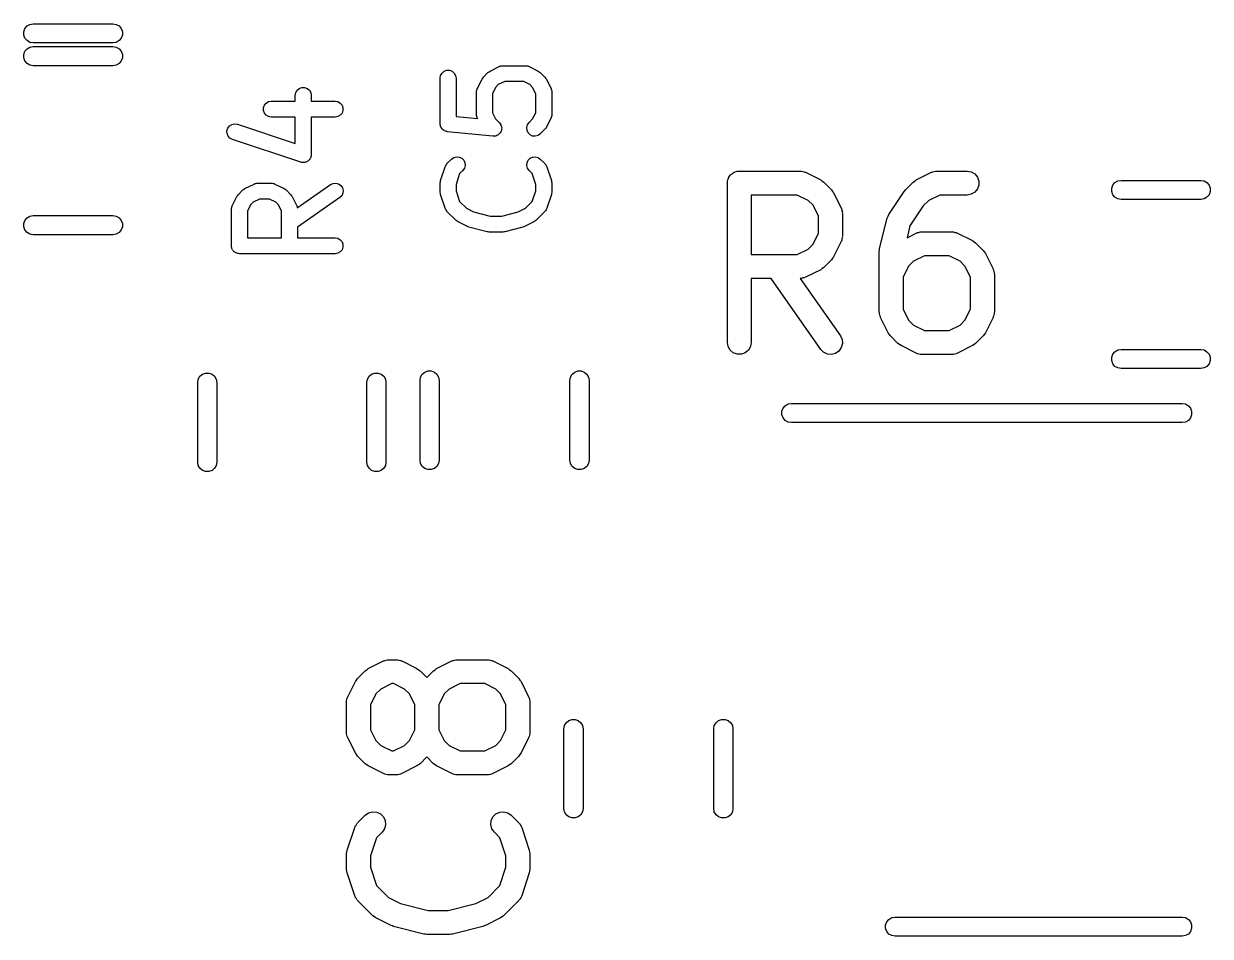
# Model space of a CAD drawing. Extents: x 83.4 to 168.1, y -157.3 to -85.4.
# Drawn here: x 97.44 to 104.88, y -122.49 to -116.77 of the extents above; entities that cross this region are included whole.
import ezdxf

# ---------------------------------------------------------------- set-up
doc = ezdxf.new("R2010")
doc.units = 0
doc.header["$MEASUREMENT"] = 0
doc.layers.add('BLACK', color=7, linetype='CONTINUOUS')

msp = doc.modelspace()

# ---------------------------------------------------------------- linework, layer by layer
at = {"layer": 'Black'}
for p, q in [((97.4594, -116.786), (97.4775, -116.776)), ((97.4775, -116.776), (97.498, -116.772)), ((97.498, -116.772), (97.998, -116.772)), ((97.998, -116.772), (98.0185, -116.776)), ((98.0185, -116.776), (98.0366, -116.786)), ((97.4389, -116.822), (97.446, -116.802)), ((97.4389, -116.843), (97.4389, -116.822)), ((97.446, -116.862), (97.4389, -116.843)), ((97.446, -116.802), (97.4594, -116.786)), ((98.0366, -116.786), (98.0499, -116.802)), ((98.0499, -116.802), (98.0571, -116.822)), ((98.0571, -116.843), (98.0499, -116.862)), ((98.0571, -116.822), (98.0571, -116.843)), ((97.4594, -116.878), (97.446, -116.862)), ((97.4775, -116.889), (97.4594, -116.878)), ((97.4594, -116.929), (97.4775, -116.919)), ((97.498, -116.892), (97.4775, -116.889)), ((97.4775, -116.919), (97.498, -116.915)), ((97.998, -116.892), (97.498, -116.892)), ((97.498, -116.915), (97.998, -116.915)), ((98.0185, -116.889), (97.998, -116.892)), ((97.998, -116.915), (98.0185, -116.919)), ((98.0366, -116.878), (98.0185, -116.889)), ((98.0185, -116.919), (98.0366, -116.929)), ((98.0499, -116.862), (98.0366, -116.878)), ((97.4389, -116.965), (97.446, -116.945)), ((97.4389, -116.986), (97.4389, -116.965)), ((97.446, -117.005), (97.4389, -116.986)), ((97.446, -116.945), (97.4594, -116.929)), ((98.0366, -116.929), (98.0499, -116.945)), ((98.0499, -116.945), (98.0571, -116.965)), ((98.0571, -116.986), (98.0499, -117.005)), ((98.0571, -116.965), (98.0571, -116.986)), ((97.4594, -117.021), (97.446, -117.005)), ((97.4775, -117.032), (97.4594, -117.021)), ((97.498, -117.035), (97.4775, -117.032)), ((97.998, -117.035), (97.498, -117.035)), ((98.0185, -117.032), (97.998, -117.035)), ((98.0366, -117.021), (98.0185, -117.032)), ((98.0499, -117.005), (98.0366, -117.021)), ((100.061, -117.081), (100.074, -117.07)), ((100.074, -117.07), (100.09, -117.064)), ((100.09, -117.064), (100.108, -117.064)), ((100.108, -117.064), (100.124, -117.07)), ((100.124, -117.07), (100.137, -117.081)), ((100.349, -117.078), (100.356, -117.073)), ((100.356, -117.073), (100.362, -117.069)), ((100.362, -117.069), (100.42, -117.04)), ((100.42, -117.04), (100.422, -117.039)), ((100.422, -117.039), (100.425, -117.038)), ((100.425, -117.038), (100.431, -117.037)), ((100.431, -117.037), (100.436, -117.035)), ((100.436, -117.035), (100.439, -117.035)), ((100.439, -117.035), (100.442, -117.035)), ((100.442, -117.035), (100.585, -117.035)), ((100.585, -117.035), (100.588, -117.035)), ((100.588, -117.035), (100.591, -117.035)), ((100.591, -117.035), (100.596, -117.037)), ((100.596, -117.037), (100.602, -117.038)), ((100.602, -117.038), (100.604, -117.039)), ((100.604, -117.039), (100.607, -117.04)), ((100.607, -117.04), (100.664, -117.069)), ((100.664, -117.069), (100.671, -117.073)), ((100.671, -117.073), (100.677, -117.078)), ((100.049, -117.113), (100.052, -117.096)), ((100.049, -117.399), (100.049, -117.113)), ((100.052, -117.096), (100.061, -117.081)), ((100.137, -117.081), (100.146, -117.096)), ((100.146, -117.096), (100.149, -117.113)), ((100.149, -117.113), (100.149, -117.354)), ((100.283, -117.177), (100.312, -117.12)), ((100.312, -117.12), (100.316, -117.113)), ((100.316, -117.113), (100.321, -117.107)), ((100.321, -117.107), (100.349, -117.078)), ((100.454, -117.135), (100.414, -117.154)), ((100.573, -117.135), (100.454, -117.135)), ((100.612, -117.154), (100.573, -117.135)), ((100.677, -117.078), (100.706, -117.107)), ((100.706, -117.107), (100.71, -117.113)), ((100.71, -117.113), (100.715, -117.12)), ((100.715, -117.12), (100.744, -117.177)), ((99.141, -117.221), (99.144, -117.204)), ((99.141, -117.257), (99.141, -117.221)), ((99.144, -117.204), (99.1527, -117.189)), ((99.1527, -117.189), (99.166, -117.178)), ((99.166, -117.178), (99.1823, -117.172)), ((99.1823, -117.172), (99.1997, -117.172)), ((99.1997, -117.172), (99.216, -117.178)), ((99.216, -117.178), (99.2293, -117.189)), ((99.2293, -117.189), (99.238, -117.204)), ((99.238, -117.204), (99.241, -117.221)), ((99.241, -117.221), (99.241, -117.257)), ((100.278, -117.193), (100.28, -117.188)), ((100.278, -117.196), (100.278, -117.193)), ((100.278, -117.199), (100.278, -117.196)), ((100.278, -117.342), (100.278, -117.199)), ((100.28, -117.188), (100.281, -117.182)), ((100.281, -117.182), (100.282, -117.179)), ((100.282, -117.179), (100.283, -117.177)), ((100.397, -117.172), (100.378, -117.211)), ((100.378, -117.211), (100.378, -117.33)), ((100.414, -117.154), (100.397, -117.172)), ((100.629, -117.172), (100.612, -117.154)), ((100.649, -117.211), (100.629, -117.172)), ((100.649, -117.33), (100.649, -117.211)), ((100.744, -117.177), (100.745, -117.179)), ((100.745, -117.179), (100.746, -117.182)), ((100.746, -117.182), (100.747, -117.188)), ((100.747, -117.188), (100.749, -117.193)), ((100.749, -117.193), (100.749, -117.196)), ((100.749, -117.196), (100.749, -117.199)), ((100.749, -117.199), (100.749, -117.342)), ((98.9418, -117.298), (98.9477, -117.282)), ((98.9418, -117.316), (98.9418, -117.298)), ((98.9477, -117.282), (98.9589, -117.269)), ((98.9589, -117.269), (98.9739, -117.26)), ((98.9739, -117.26), (98.991, -117.257)), ((98.991, -117.257), (99.141, -117.257)), ((99.241, -117.257), (99.391, -117.257)), ((99.391, -117.257), (99.4081, -117.26)), ((99.4081, -117.26), (99.4232, -117.269)), ((99.4232, -117.269), (99.4343, -117.282)), ((99.4343, -117.282), (99.4403, -117.298)), ((99.4403, -117.298), (99.4403, -117.316)), ((98.9477, -117.332), (98.9418, -117.316)), ((98.9589, -117.345), (98.9477, -117.332)), ((98.9739, -117.354), (98.9589, -117.345)), ((98.991, -117.357), (98.9739, -117.354)), ((99.141, -117.357), (98.991, -117.357)), ((99.141, -117.523), (99.141, -117.357)), ((99.391, -117.357), (99.241, -117.357)), ((99.241, -117.357), (99.241, -117.593)), ((99.4081, -117.354), (99.391, -117.357)), ((99.4232, -117.345), (99.4081, -117.354)), ((99.4343, -117.332), (99.4232, -117.345)), ((99.4403, -117.316), (99.4343, -117.332)), ((100.149, -117.354), (100.285, -117.367)), ((100.278, -117.345), (100.278, -117.342)), ((100.278, -117.348), (100.278, -117.345)), ((100.28, -117.353), (100.278, -117.348)), ((100.281, -117.359), (100.28, -117.353)), ((100.282, -117.361), (100.281, -117.359)), ((100.283, -117.364), (100.282, -117.361)), ((100.285, -117.367), (100.283, -117.364)), ((100.378, -117.33), (100.397, -117.369)), ((100.397, -117.369), (100.42, -117.392)), ((100.607, -117.392), (100.629, -117.369)), ((100.629, -117.369), (100.649, -117.33)), ((100.744, -117.364), (100.715, -117.421)), ((100.745, -117.361), (100.744, -117.364)), ((100.746, -117.359), (100.745, -117.361)), ((100.747, -117.353), (100.746, -117.359)), ((100.749, -117.348), (100.747, -117.353)), ((100.749, -117.342), (100.749, -117.345)), ((100.749, -117.345), (100.749, -117.348)), ((98.713, -117.443), (98.7185, -117.426)), ((98.7135, -117.46), (98.713, -117.443)), ((98.7185, -117.426), (98.7293, -117.412)), ((98.7293, -117.412), (98.7441, -117.403)), ((98.7441, -117.403), (98.7611, -117.4)), ((98.7611, -117.4), (98.7783, -117.402)), ((98.7783, -117.402), (99.141, -117.523)), ((100.049, -117.401), (100.049, -117.399)), ((100.049, -117.403), (100.049, -117.401)), ((100.051, -117.409), (100.049, -117.403)), ((100.052, -117.416), (100.051, -117.409)), ((100.053, -117.418), (100.052, -117.416)), ((100.054, -117.42), (100.053, -117.418)), ((100.057, -117.425), (100.054, -117.42)), ((100.061, -117.431), (100.057, -117.425)), ((100.062, -117.432), (100.061, -117.431)), ((100.063, -117.434), (100.062, -117.432)), ((100.069, -117.438), (100.063, -117.434)), ((100.074, -117.442), (100.069, -117.438)), ((100.076, -117.443), (100.074, -117.442)), ((100.077, -117.444), (100.076, -117.443)), ((100.084, -117.446), (100.077, -117.444)), ((100.09, -117.448), (100.084, -117.446)), ((100.42, -117.392), (100.42, -117.393)), ((100.42, -117.393), (100.421, -117.393)), ((100.421, -117.393), (100.425, -117.4)), ((100.425, -117.4), (100.43, -117.406)), ((100.433, -117.441), (100.429, -117.449)), ((100.43, -117.406), (100.43, -117.407)), ((100.43, -117.407), (100.43, -117.407)), ((100.43, -117.407), (100.432, -117.415)), ((100.432, -117.415), (100.435, -117.423)), ((100.434, -117.432), (100.433, -117.441)), ((100.433, -117.441), (100.433, -117.441)), ((100.433, -117.441), (100.433, -117.441)), ((100.435, -117.424), (100.434, -117.432)), ((100.435, -117.423), (100.435, -117.424)), ((100.435, -117.424), (100.435, -117.424)), ((100.592, -117.423), (100.597, -117.406)), ((100.594, -117.441), (100.592, -117.423)), ((100.601, -117.456), (100.594, -117.441)), ((100.597, -117.406), (100.607, -117.392)), ((100.706, -117.434), (100.677, -117.463)), ((100.71, -117.428), (100.706, -117.434)), ((100.715, -117.421), (100.71, -117.428)), ((98.7198, -117.476), (98.7135, -117.46)), ((98.7314, -117.489), (98.7198, -117.476)), ((98.7466, -117.497), (98.7314, -117.489)), ((99.1752, -117.64), (98.7466, -117.497)), ((100.092, -117.448), (100.09, -117.448)), ((100.094, -117.449), (100.092, -117.448)), ((100.38, -117.477), (100.094, -117.449)), ((100.389, -117.477), (100.38, -117.477)), ((100.38, -117.477), (100.38, -117.477)), ((100.38, -117.477), (100.38, -117.477)), ((100.397, -117.476), (100.389, -117.477)), ((100.398, -117.476), (100.397, -117.476)), ((100.397, -117.476), (100.397, -117.476)), ((100.405, -117.472), (100.398, -117.476)), ((100.413, -117.469), (100.405, -117.472)), ((100.414, -117.469), (100.413, -117.469)), ((100.413, -117.469), (100.413, -117.469)), ((100.419, -117.463), (100.414, -117.469)), ((100.425, -117.457), (100.419, -117.463)), ((100.426, -117.457), (100.425, -117.457)), ((100.429, -117.449), (100.426, -117.456)), ((100.426, -117.456), (100.426, -117.457)), ((100.613, -117.469), (100.601, -117.456)), ((100.629, -117.476), (100.613, -117.469)), ((100.646, -117.477), (100.629, -117.476)), ((100.663, -117.473), (100.646, -117.477)), ((100.677, -117.463), (100.663, -117.473)), ((99.241, -117.593), (99.2404, -117.596)), ((99.2404, -117.596), (99.2405, -117.6)), ((99.1789, -117.641), (99.1752, -117.64)), ((99.1823, -117.642), (99.1789, -117.641)), ((99.1874, -117.642), (99.1823, -117.642)), ((99.1924, -117.643), (99.1874, -117.642)), ((99.196, -117.642), (99.1924, -117.643)), ((99.1997, -117.642), (99.196, -117.642)), ((99.2044, -117.64), (99.1997, -117.642)), ((99.2094, -117.639), (99.2044, -117.64)), ((99.2125, -117.637), (99.2094, -117.639)), ((99.216, -117.636), (99.2125, -117.637)), ((99.2199, -117.633), (99.216, -117.636)), ((99.2242, -117.63), (99.2199, -117.633)), ((99.2265, -117.627), (99.2242, -117.63)), ((99.2293, -117.625), (99.2265, -117.627)), ((99.2318, -117.62), (99.2293, -117.625)), ((99.235, -117.617), (99.2318, -117.62)), ((99.2361, -117.613), (99.235, -117.617)), ((99.238, -117.61), (99.2361, -117.613)), ((99.2389, -117.605), (99.238, -117.61)), ((99.2405, -117.6), (99.2389, -117.605)), ((100.052, -117.755), (100.08, -117.669)), ((100.08, -117.669), (100.082, -117.666)), ((100.082, -117.664), (100.086, -117.659)), ((100.082, -117.666), (100.082, -117.664)), ((100.086, -117.659), (100.089, -117.654)), ((100.089, -117.654), (100.091, -117.652)), ((100.091, -117.652), (100.092, -117.649)), ((100.092, -117.649), (100.121, -117.621)), ((100.121, -117.621), (100.135, -117.611)), ((100.135, -117.611), (100.152, -117.606)), ((100.152, -117.606), (100.169, -117.608)), ((100.169, -117.608), (100.185, -117.615)), ((100.185, -117.615), (100.197, -117.628)), ((100.197, -117.628), (100.205, -117.643)), ((100.206, -117.661), (100.202, -117.677)), ((100.205, -117.643), (100.206, -117.661)), ((100.592, -117.661), (100.594, -117.643)), ((100.597, -117.677), (100.592, -117.661)), ((100.594, -117.643), (100.601, -117.628)), ((100.601, -117.628), (100.613, -117.615)), ((100.613, -117.615), (100.629, -117.608)), ((100.629, -117.608), (100.646, -117.606)), ((100.646, -117.606), (100.663, -117.611)), ((100.663, -117.611), (100.677, -117.621)), ((100.677, -117.621), (100.706, -117.649)), ((100.706, -117.649), (100.708, -117.652)), ((100.708, -117.652), (100.71, -117.654)), ((100.71, -117.654), (100.713, -117.659)), ((100.713, -117.659), (100.716, -117.664)), ((100.716, -117.664), (100.717, -117.666)), ((100.717, -117.666), (100.718, -117.669)), ((100.718, -117.669), (100.747, -117.755)), ((100.171, -117.712), (100.149, -117.779)), ((100.192, -117.692), (100.171, -117.712)), ((100.202, -117.677), (100.192, -117.692)), ((100.607, -117.692), (100.597, -117.677)), ((100.627, -117.712), (100.607, -117.692)), ((100.649, -117.779), (100.627, -117.712)), ((101.853, -117.751), (101.854, -117.745)), ((101.854, -117.745), (101.858, -117.739)), ((101.858, -117.739), (101.86, -117.733)), ((101.86, -117.733), (101.864, -117.728)), ((101.864, -117.728), (101.867, -117.722)), ((101.867, -117.722), (101.872, -117.718)), ((101.872, -117.718), (101.877, -117.713)), ((101.877, -117.713), (101.882, -117.71)), ((101.882, -117.71), (101.887, -117.706)), ((101.887, -117.706), (101.893, -117.703)), ((101.893, -117.703), (101.899, -117.7)), ((101.899, -117.7), (101.906, -117.699)), ((101.906, -117.699), (101.912, -117.697)), ((101.912, -117.697), (101.918, -117.697)), ((101.918, -117.697), (101.925, -117.696)), ((101.925, -117.696), (102.306, -117.696)), ((102.306, -117.696), (102.31, -117.696)), ((102.31, -117.696), (102.314, -117.696)), ((102.314, -117.696), (102.323, -117.699)), ((102.323, -117.699), (102.331, -117.7)), ((102.331, -117.7), (102.335, -117.702)), ((102.335, -117.702), (102.339, -117.703)), ((102.339, -117.703), (102.435, -117.751)), ((103.034, -117.751), (103.129, -117.703)), ((103.129, -117.703), (103.133, -117.702)), ((103.133, -117.702), (103.137, -117.7)), ((103.137, -117.7), (103.146, -117.699)), ((103.146, -117.699), (103.154, -117.696)), ((103.154, -117.696), (103.159, -117.696)), ((103.159, -117.696), (103.163, -117.696)), ((103.163, -117.696), (103.353, -117.696)), ((103.353, -117.696), (103.379, -117.7)), ((103.379, -117.7), (103.402, -117.713)), ((103.402, -117.713), (103.418, -117.733)), ((103.418, -117.733), (103.427, -117.758)), ((98.7842, -117.843), (98.8128, -117.814)), ((98.8128, -117.814), (98.8194, -117.81)), ((98.8194, -117.81), (98.8258, -117.805)), ((98.8258, -117.805), (98.8829, -117.777)), ((98.8829, -117.777), (98.8857, -117.776)), ((98.8857, -117.776), (98.8882, -117.774)), ((98.8882, -117.774), (98.894, -117.773)), ((98.894, -117.773), (98.8996, -117.772)), ((98.8996, -117.772), (98.9025, -117.772)), ((98.9025, -117.772), (98.9053, -117.771)), ((98.9053, -117.771), (98.991, -117.771)), ((98.991, -117.771), (98.9939, -117.772)), ((98.9939, -117.772), (98.9967, -117.772)), ((98.9967, -117.772), (99.0023, -117.773)), ((99.0023, -117.773), (99.0081, -117.774)), ((99.0081, -117.774), (99.0106, -117.776)), ((99.0106, -117.776), (99.0134, -117.777)), ((99.0134, -117.777), (99.0705, -117.805)), ((99.0705, -117.805), (99.077, -117.81)), ((99.077, -117.81), (99.0835, -117.814)), ((99.0835, -117.814), (99.1121, -117.843)), ((99.1539, -117.926), (99.3623, -117.78)), ((99.3623, -117.78), (99.3781, -117.773)), ((99.3781, -117.773), (99.3954, -117.771)), ((99.3954, -117.771), (99.4122, -117.776)), ((99.4122, -117.776), (99.4264, -117.786)), ((99.4264, -117.786), (99.4363, -117.8)), ((99.4363, -117.8), (99.4408, -117.817)), ((99.4408, -117.817), (99.4393, -117.834)), ((100.049, -117.77), (100.051, -117.763)), ((100.049, -117.828), (100.049, -117.77)), ((100.051, -117.763), (100.052, -117.755)), ((100.149, -117.779), (100.149, -117.819)), ((100.149, -117.819), (100.171, -117.886)), ((100.627, -117.886), (100.649, -117.819)), ((100.649, -117.819), (100.649, -117.779)), ((100.747, -117.755), (100.748, -117.763)), ((100.748, -117.763), (100.749, -117.77)), ((100.749, -117.77), (100.749, -117.828)), ((101.85, -117.771), (101.851, -117.764)), ((101.85, -118.771), (101.85, -117.771)), ((101.851, -117.758), (101.853, -117.751)), ((101.851, -117.764), (101.851, -117.758)), ((102.435, -117.751), (102.444, -117.758)), ((102.444, -117.758), (102.454, -117.765)), ((102.454, -117.765), (102.502, -117.813)), ((102.502, -117.813), (102.509, -117.823)), ((102.958, -117.824), (102.963, -117.819)), ((102.963, -117.819), (102.967, -117.813)), ((102.967, -117.813), (103.015, -117.765)), ((103.015, -117.765), (103.024, -117.758)), ((103.024, -117.758), (103.034, -117.751)), ((103.418, -117.808), (103.402, -117.828)), ((103.427, -117.784), (103.418, -117.808)), ((103.427, -117.758), (103.427, -117.784)), ((104.259, -117.803), (104.266, -117.784)), ((104.259, -117.824), (104.259, -117.803)), ((104.266, -117.784), (104.279, -117.768)), ((104.279, -117.768), (104.297, -117.757)), ((104.297, -117.757), (104.318, -117.754)), ((104.318, -117.754), (104.818, -117.754)), ((104.818, -117.754), (104.838, -117.757)), ((104.838, -117.757), (104.856, -117.768)), ((104.856, -117.768), (104.87, -117.784)), ((104.87, -117.784), (104.877, -117.803)), ((104.877, -117.803), (104.877, -117.824)), ((98.7463, -117.913), (98.7749, -117.856)), ((98.7749, -117.856), (98.7796, -117.85)), ((98.7796, -117.85), (98.7842, -117.843)), ((98.8778, -117.891), (98.8607, -117.908)), ((98.9171, -117.871), (98.8778, -117.891)), ((98.9792, -117.871), (98.9171, -117.871)), ((99.0185, -117.891), (98.9792, -117.871)), ((99.0356, -117.908), (99.0185, -117.891)), ((99.1121, -117.843), (99.1167, -117.85)), ((99.1167, -117.85), (99.1215, -117.856)), ((99.1215, -117.856), (99.15, -117.913)), ((99.4197, -117.862), (99.1553, -118.047)), ((99.432, -117.85), (99.4197, -117.862)), ((99.4393, -117.834), (99.432, -117.85)), ((100.051, -117.836), (100.049, -117.828)), ((100.052, -117.843), (100.051, -117.836)), ((100.08, -117.929), (100.052, -117.843)), ((100.171, -117.886), (100.214, -117.929)), ((100.584, -117.929), (100.627, -117.886)), ((100.747, -117.843), (100.718, -117.929)), ((100.748, -117.836), (100.747, -117.843)), ((100.749, -117.828), (100.748, -117.836)), ((102, -117.846), (102, -118.219)), ((102.288, -117.846), (102, -117.846)), ((102.357, -117.88), (102.288, -117.846)), ((102.387, -117.91), (102.357, -117.88)), ((102.509, -117.823), (102.516, -117.832)), ((102.516, -117.832), (102.563, -117.927)), ((102.862, -117.967), (102.958, -117.824)), ((103.112, -117.88), (103.078, -117.914)), ((103.181, -117.846), (103.112, -117.88)), ((103.353, -117.846), (103.181, -117.846)), ((103.379, -117.841), (103.353, -117.846)), ((103.402, -117.828), (103.379, -117.841)), ((104.266, -117.844), (104.259, -117.824)), ((104.279, -117.86), (104.266, -117.844)), ((104.297, -117.87), (104.279, -117.86)), ((104.318, -117.874), (104.297, -117.87)), ((104.818, -117.874), (104.318, -117.874)), ((104.838, -117.87), (104.818, -117.874)), ((104.856, -117.86), (104.838, -117.87)), ((104.87, -117.844), (104.856, -117.86)), ((104.877, -117.824), (104.87, -117.844)), ((98.741, -117.936), (98.7415, -117.933)), ((98.741, -118.164), (98.741, -117.936)), ((98.7413, -117.93), (98.743, -117.924)), ((98.7415, -117.933), (98.7413, -117.93)), ((98.743, -117.924), (98.744, -117.918)), ((98.744, -117.918), (98.7455, -117.916)), ((98.7455, -117.916), (98.7463, -117.913)), ((98.8607, -117.908), (98.841, -117.947)), ((98.841, -117.947), (98.841, -118.114)), ((99.0553, -117.947), (99.0356, -117.908)), ((99.0553, -118.114), (99.0553, -117.947)), ((99.15, -117.913), (99.1508, -117.916)), ((99.1508, -117.916), (99.1523, -117.918)), ((99.1523, -117.918), (99.1533, -117.924)), ((99.1533, -117.924), (99.1539, -117.926)), ((100.082, -117.932), (100.08, -117.929)), ((100.082, -117.934), (100.082, -117.932)), ((100.086, -117.939), (100.082, -117.934)), ((100.089, -117.944), (100.086, -117.939)), ((100.091, -117.946), (100.089, -117.944)), ((100.092, -117.949), (100.091, -117.946)), ((100.149, -118.006), (100.092, -117.949)), ((100.214, -117.929), (100.259, -117.952)), ((100.259, -117.952), (100.362, -117.978)), ((100.436, -117.978), (100.539, -117.952)), ((100.539, -117.952), (100.584, -117.929)), ((100.706, -117.949), (100.649, -118.006)), ((100.708, -117.946), (100.706, -117.949)), ((100.71, -117.944), (100.708, -117.946)), ((100.713, -117.939), (100.71, -117.944)), ((100.716, -117.934), (100.713, -117.939)), ((100.717, -117.932), (100.716, -117.934)), ((100.718, -117.929), (100.717, -117.932)), ((102.421, -117.979), (102.387, -117.91)), ((102.563, -117.927), (102.565, -117.932)), ((102.565, -117.932), (102.567, -117.935)), ((102.567, -117.935), (102.568, -117.944)), ((102.568, -117.944), (102.571, -117.952)), ((102.571, -117.952), (102.57, -117.957)), ((102.57, -117.957), (102.571, -117.961)), ((102.571, -117.961), (102.571, -118.104)), ((102.857, -117.979), (102.862, -117.967)), ((103.078, -117.914), (102.994, -118.039)), ((97.4389, -118.025), (97.446, -118.005)), ((97.4389, -118.046), (97.4389, -118.025)), ((97.446, -118.005), (97.4594, -117.989)), ((97.4594, -117.989), (97.4775, -117.979)), ((97.4775, -117.979), (97.498, -117.975)), ((97.498, -117.975), (97.998, -117.975)), ((97.998, -117.975), (98.0185, -117.979)), ((98.0185, -117.979), (98.0366, -117.989)), ((98.0366, -117.989), (98.0499, -118.005)), ((98.0499, -118.005), (98.0571, -118.025)), ((98.0571, -118.025), (98.0571, -118.046)), ((100.156, -118.01), (100.149, -118.006)), ((100.162, -118.015), (100.156, -118.01)), ((100.22, -118.044), (100.162, -118.015)), ((100.362, -117.978), (100.436, -117.978)), ((100.636, -118.015), (100.579, -118.044)), ((100.642, -118.01), (100.636, -118.015)), ((100.649, -118.006), (100.642, -118.01)), ((102.421, -118.086), (102.421, -117.979)), ((102.804, -118.181), (102.852, -117.99)), ((102.852, -117.99), (102.857, -117.979)), ((102.994, -118.039), (102.976, -118.114)), ((97.446, -118.065), (97.4389, -118.046)), ((97.4594, -118.081), (97.446, -118.065)), ((97.4775, -118.092), (97.4594, -118.081)), ((97.498, -118.095), (97.4775, -118.092)), ((97.998, -118.095), (97.498, -118.095)), ((98.0185, -118.092), (97.998, -118.095)), ((98.0366, -118.081), (98.0185, -118.092)), ((98.0499, -118.065), (98.0366, -118.081)), ((98.0571, -118.046), (98.0499, -118.065)), ((98.841, -118.114), (99.0553, -118.114)), ((99.1553, -118.047), (99.1553, -118.114)), ((99.1553, -118.114), (99.391, -118.114)), ((99.391, -118.114), (99.4081, -118.117)), ((99.4081, -118.117), (99.4232, -118.126)), ((100.225, -118.045), (100.22, -118.044)), ((100.23, -118.048), (100.225, -118.045)), ((100.344, -118.076), (100.23, -118.048)), ((100.35, -118.077), (100.344, -118.076)), ((100.356, -118.078), (100.35, -118.077)), ((100.442, -118.078), (100.356, -118.078)), ((100.448, -118.077), (100.442, -118.078)), ((100.454, -118.076), (100.448, -118.077)), ((100.568, -118.048), (100.454, -118.076)), ((100.573, -118.045), (100.568, -118.048)), ((100.579, -118.044), (100.573, -118.045)), ((102.387, -118.155), (102.421, -118.086)), ((102.571, -118.112), (102.568, -118.121)), ((102.571, -118.104), (102.57, -118.108)), ((102.57, -118.108), (102.571, -118.112)), ((102.976, -118.114), (103.034, -118.084)), ((103.034, -118.084), (103.038, -118.083)), ((103.038, -118.083), (103.042, -118.081)), ((103.042, -118.081), (103.051, -118.08)), ((103.051, -118.08), (103.059, -118.077)), ((103.059, -118.077), (103.063, -118.077)), ((103.063, -118.077), (103.068, -118.077)), ((103.068, -118.077), (103.258, -118.077)), ((103.258, -118.077), (103.262, -118.077)), ((103.262, -118.077), (103.267, -118.077)), ((103.267, -118.077), (103.275, -118.08)), ((103.275, -118.08), (103.284, -118.081)), ((103.284, -118.081), (103.288, -118.083)), ((103.288, -118.083), (103.292, -118.084)), ((103.292, -118.084), (103.387, -118.132)), ((98.7418, -118.168), (98.741, -118.164)), ((98.7418, -118.173), (98.7418, -118.168)), ((98.7433, -118.177), (98.7418, -118.173)), ((98.744, -118.181), (98.7433, -118.177)), ((98.7462, -118.185), (98.744, -118.181)), ((98.7477, -118.189), (98.7462, -118.185)), ((98.7505, -118.192), (98.7477, -118.189)), ((99.4232, -118.126), (99.4343, -118.139)), ((99.4343, -118.189), (99.4232, -118.202)), ((99.4343, -118.139), (99.4403, -118.155)), ((99.4403, -118.173), (99.4343, -118.189)), ((99.4403, -118.155), (99.4403, -118.173)), ((102.288, -118.219), (102.357, -118.185)), ((102.357, -118.185), (102.387, -118.155)), ((102.563, -118.137), (102.516, -118.233)), ((102.565, -118.133), (102.563, -118.137)), ((102.567, -118.13), (102.565, -118.133)), ((102.568, -118.121), (102.567, -118.13)), ((102.802, -118.199), (102.804, -118.19)), ((102.804, -118.19), (102.804, -118.181)), ((103.387, -118.132), (103.397, -118.139)), ((103.397, -118.139), (103.406, -118.146)), ((103.406, -118.146), (103.454, -118.194)), ((98.7527, -118.196), (98.7505, -118.192)), ((98.7561, -118.199), (98.7527, -118.196)), ((98.7589, -118.202), (98.7561, -118.199)), ((98.7627, -118.205), (98.7589, -118.202)), ((98.766, -118.207), (98.7627, -118.205)), ((98.7701, -118.209), (98.766, -118.207)), ((98.7739, -118.211), (98.7701, -118.209)), ((98.7782, -118.212), (98.7739, -118.211)), ((98.7823, -118.213), (98.7782, -118.212)), ((98.7867, -118.213), (98.7823, -118.213)), ((98.791, -118.214), (98.7867, -118.213)), ((99.391, -118.214), (98.791, -118.214)), ((99.4081, -118.211), (99.391, -118.214)), ((99.4232, -118.202), (99.4081, -118.211)), ((102, -118.219), (102.288, -118.219)), ((102.502, -118.252), (102.454, -118.3)), ((102.509, -118.242), (102.502, -118.252)), ((102.516, -118.233), (102.509, -118.242)), ((102.802, -118.58), (102.802, -118.199)), ((103.017, -118.261), (102.986, -118.291)), ((103.085, -118.227), (103.017, -118.261)), ((103.24, -118.227), (103.085, -118.227)), ((103.309, -118.261), (103.24, -118.227)), ((103.339, -118.291), (103.309, -118.261)), ((103.454, -118.194), (103.461, -118.204)), ((103.461, -118.204), (103.468, -118.213)), ((103.468, -118.213), (103.516, -118.308)), ((102.435, -118.314), (102.339, -118.361)), ((102.444, -118.307), (102.435, -118.314)), ((102.454, -118.3), (102.444, -118.307)), ((102.986, -118.291), (102.952, -118.36)), ((103.374, -118.36), (103.339, -118.291)), ((103.516, -118.308), (103.517, -118.313)), ((103.517, -118.313), (103.519, -118.316)), ((103.519, -118.316), (103.521, -118.325)), ((103.521, -118.325), (103.523, -118.333)), ((103.523, -118.333), (103.523, -118.338)), ((103.523, -118.338), (103.524, -118.342)), ((102.124, -118.369), (102, -118.369)), ((102, -118.369), (102, -118.771)), ((102.435, -118.814), (102.124, -118.369)), ((102.31, -118.369), (102.307, -118.369)), ((102.307, -118.369), (102.558, -118.728)), ((102.314, -118.369), (102.31, -118.369)), ((102.323, -118.366), (102.314, -118.369)), ((102.331, -118.365), (102.323, -118.366)), ((102.335, -118.363), (102.331, -118.365)), ((102.339, -118.361), (102.335, -118.363)), ((102.952, -118.36), (102.952, -118.562)), ((103.374, -118.562), (103.374, -118.36)), ((103.524, -118.342), (103.524, -118.58)), ((102.952, -118.562), (102.986, -118.631)), ((103.339, -118.631), (103.374, -118.562)), ((102.803, -118.584), (102.802, -118.58)), ((102.803, -118.589), (102.803, -118.584)), ((102.805, -118.597), (102.803, -118.589)), ((102.807, -118.606), (102.805, -118.597)), ((102.809, -118.609), (102.807, -118.606)), ((102.81, -118.614), (102.809, -118.609)), ((102.858, -118.709), (102.81, -118.614)), ((102.986, -118.631), (103.017, -118.661)), ((103.309, -118.661), (103.339, -118.631)), ((103.516, -118.614), (103.468, -118.709)), ((103.517, -118.609), (103.516, -118.614)), ((103.519, -118.606), (103.517, -118.609)), ((103.521, -118.597), (103.519, -118.606)), ((103.523, -118.589), (103.521, -118.597)), ((103.524, -118.58), (103.523, -118.584)), ((103.523, -118.584), (103.523, -118.589)), ((102.865, -118.719), (102.858, -118.709)), ((103.017, -118.661), (103.085, -118.696)), ((103.085, -118.696), (103.24, -118.696)), ((103.24, -118.696), (103.309, -118.661)), ((103.468, -118.709), (103.461, -118.719)), ((101.854, -118.796), (101.85, -118.771)), ((102, -118.771), (101.995, -118.796)), ((102.558, -118.728), (102.569, -118.751)), ((102.571, -118.777), (102.564, -118.802)), ((102.569, -118.751), (102.571, -118.777)), ((102.872, -118.728), (102.865, -118.719)), ((102.919, -118.776), (102.872, -118.728)), ((102.929, -118.783), (102.919, -118.776)), ((102.939, -118.79), (102.929, -118.783)), ((103.397, -118.783), (103.387, -118.79)), ((103.406, -118.776), (103.397, -118.783)), ((103.454, -118.728), (103.406, -118.776)), ((103.461, -118.719), (103.454, -118.728)), ((101.867, -118.819), (101.854, -118.796)), ((101.887, -118.836), (101.867, -118.819)), ((101.912, -118.844), (101.887, -118.836)), ((101.938, -118.844), (101.912, -118.844)), ((101.962, -118.836), (101.938, -118.844)), ((101.982, -118.819), (101.962, -118.836)), ((101.995, -118.796), (101.982, -118.819)), ((102.453, -118.832), (102.435, -118.814)), ((102.477, -118.843), (102.453, -118.832)), ((102.503, -118.845), (102.477, -118.843)), ((102.528, -118.839), (102.503, -118.845)), ((102.549, -118.824), (102.528, -118.839)), ((102.564, -118.802), (102.549, -118.824)), ((103.034, -118.838), (102.939, -118.79)), ((103.038, -118.839), (103.034, -118.838)), ((103.042, -118.841), (103.038, -118.839)), ((103.051, -118.843), (103.042, -118.841)), ((103.059, -118.845), (103.051, -118.843)), ((103.063, -118.845), (103.059, -118.845)), ((103.068, -118.846), (103.063, -118.845)), ((103.258, -118.846), (103.068, -118.846)), ((103.262, -118.845), (103.258, -118.846)), ((103.267, -118.845), (103.262, -118.845)), ((103.275, -118.843), (103.267, -118.845)), ((103.284, -118.841), (103.275, -118.843)), ((103.288, -118.839), (103.284, -118.841)), ((103.292, -118.838), (103.288, -118.839)), ((103.387, -118.79), (103.292, -118.838)), ((104.259, -118.863), (104.266, -118.844)), ((104.266, -118.844), (104.279, -118.828)), ((104.279, -118.828), (104.297, -118.817)), ((104.297, -118.817), (104.318, -118.814)), ((104.318, -118.814), (104.818, -118.814)), ((104.818, -118.814), (104.838, -118.817)), ((104.838, -118.817), (104.856, -118.828)), ((104.856, -118.828), (104.87, -118.844)), ((104.87, -118.844), (104.877, -118.863)), ((104.259, -118.884), (104.259, -118.863)), ((104.266, -118.904), (104.259, -118.884)), ((104.279, -118.92), (104.266, -118.904)), ((104.297, -118.93), (104.279, -118.92)), ((104.318, -118.934), (104.297, -118.93)), ((104.818, -118.934), (104.318, -118.934)), ((104.838, -118.93), (104.818, -118.934)), ((104.856, -118.92), (104.838, -118.93)), ((104.87, -118.904), (104.856, -118.92)), ((104.877, -118.884), (104.87, -118.904)), ((104.877, -118.863), (104.877, -118.884)), ((98.5296, -119.021), (98.5332, -119)), ((98.5332, -119), (98.5436, -118.982)), ((98.5436, -118.982), (98.5596, -118.969)), ((98.5596, -118.969), (98.5792, -118.962)), ((98.5792, -118.962), (98.6, -118.962)), ((98.6, -118.962), (98.6196, -118.969)), ((98.6196, -118.969), (98.6356, -118.982)), ((98.6356, -118.982), (98.646, -119)), ((98.646, -119), (98.6496, -119.021)), ((99.5896, -119.021), (99.5932, -119)), ((99.5932, -119), (99.6036, -118.982)), ((99.6036, -118.982), (99.6196, -118.969)), ((99.6196, -118.969), (99.6392, -118.962)), ((99.6392, -118.962), (99.66, -118.962)), ((99.66, -118.962), (99.6796, -118.969)), ((99.6796, -118.969), (99.6956, -118.982)), ((99.6956, -118.982), (99.706, -119)), ((99.706, -119), (99.7096, -119.021)), ((99.9231, -119.008), (99.9267, -118.987)), ((99.9231, -119.508), (99.9231, -119.008)), ((99.9267, -118.987), (99.9371, -118.969)), ((99.9371, -118.969), (99.9531, -118.956)), ((99.9531, -118.956), (99.9727, -118.949)), ((99.9727, -118.949), (99.9935, -118.949)), ((99.9935, -118.949), (100.013, -118.956)), ((100.013, -118.956), (100.029, -118.969)), ((100.029, -118.969), (100.039, -118.987)), ((100.039, -118.987), (100.043, -119.008)), ((100.043, -119.008), (100.043, -119.508)), ((100.863, -119.008), (100.867, -118.987)), ((100.863, -119.508), (100.863, -119.008)), ((100.867, -118.987), (100.877, -118.969)), ((100.877, -118.969), (100.893, -118.956)), ((100.893, -118.956), (100.913, -118.949)), ((100.913, -118.949), (100.934, -118.949)), ((100.934, -118.949), (100.953, -118.956)), ((100.953, -118.956), (100.969, -118.969)), ((100.969, -118.969), (100.979, -118.987)), ((100.979, -118.987), (100.983, -119.008)), ((100.983, -119.008), (100.983, -119.508)), ((98.5296, -119.521), (98.5296, -119.021)), ((98.6496, -119.021), (98.6496, -119.521)), ((99.5896, -119.521), (99.5896, -119.021)), ((99.7096, -119.021), (99.7096, -119.521)), ((102.212, -119.167), (102.23, -119.156)), ((102.23, -119.156), (102.251, -119.153)), ((102.251, -119.153), (104.701, -119.153)), ((104.701, -119.153), (104.722, -119.156)), ((104.722, -119.156), (104.74, -119.167)), ((102.192, -119.202), (102.199, -119.183)), ((102.192, -119.223), (102.192, -119.202)), ((102.199, -119.243), (102.192, -119.223)), ((102.199, -119.183), (102.212, -119.167)), ((104.74, -119.167), (104.753, -119.183)), ((104.753, -119.183), (104.76, -119.202)), ((104.76, -119.223), (104.753, -119.243)), ((104.76, -119.202), (104.76, -119.223)), ((102.212, -119.259), (102.199, -119.243)), ((102.23, -119.269), (102.212, -119.259)), ((102.251, -119.273), (102.23, -119.269)), ((104.701, -119.273), (102.251, -119.273)), ((104.722, -119.269), (104.701, -119.273)), ((104.74, -119.259), (104.722, -119.269)), ((104.753, -119.243), (104.74, -119.259)), ((98.5332, -119.541), (98.5296, -119.521)), ((98.6496, -119.521), (98.646, -119.541)), ((99.5932, -119.541), (99.5896, -119.521)), ((99.7096, -119.521), (99.706, -119.541)), ((99.9267, -119.529), (99.9231, -119.508)), ((99.9371, -119.547), (99.9267, -119.529)), ((100.039, -119.529), (100.029, -119.547)), ((100.043, -119.508), (100.039, -119.529)), ((100.867, -119.529), (100.863, -119.508)), ((100.877, -119.547), (100.867, -119.529)), ((100.979, -119.529), (100.969, -119.547)), ((100.983, -119.508), (100.979, -119.529)), ((98.5436, -119.559), (98.5332, -119.541)), ((98.5596, -119.573), (98.5436, -119.559)), ((98.5792, -119.58), (98.5596, -119.573)), ((98.6, -119.58), (98.5792, -119.58)), ((98.6196, -119.573), (98.6, -119.58)), ((98.6356, -119.559), (98.6196, -119.573)), ((98.646, -119.541), (98.6356, -119.559)), ((99.6036, -119.559), (99.5932, -119.541)), ((99.6196, -119.573), (99.6036, -119.559)), ((99.6392, -119.58), (99.6196, -119.573)), ((99.66, -119.58), (99.6392, -119.58)), ((99.6796, -119.573), (99.66, -119.58)), ((99.6956, -119.559), (99.6796, -119.573)), ((99.706, -119.541), (99.6956, -119.559)), ((99.9531, -119.56), (99.9371, -119.547)), ((99.9727, -119.567), (99.9531, -119.56)), ((99.9935, -119.567), (99.9727, -119.567)), ((100.013, -119.56), (99.9935, -119.567)), ((100.029, -119.547), (100.013, -119.56)), ((100.893, -119.56), (100.877, -119.547)), ((100.913, -119.567), (100.893, -119.56)), ((100.934, -119.567), (100.913, -119.567)), ((100.953, -119.56), (100.934, -119.567)), ((100.969, -119.547), (100.953, -119.56)), ((99.5989, -120.815), (99.6941, -120.767)), ((99.6941, -120.767), (99.6982, -120.766)), ((99.6982, -120.766), (99.702, -120.764)), ((99.702, -120.764), (99.7106, -120.762)), ((99.7106, -120.762), (99.7191, -120.76)), ((99.7191, -120.76), (99.7234, -120.76)), ((99.7234, -120.76), (99.7276, -120.759)), ((99.7276, -120.759), (99.7753, -120.759)), ((99.7753, -120.759), (99.7795, -120.76)), ((99.7795, -120.76), (99.7838, -120.76)), ((99.7838, -120.76), (99.7923, -120.762)), ((99.7923, -120.762), (99.8009, -120.764)), ((99.8009, -120.764), (99.8047, -120.766)), ((99.8047, -120.766), (99.8088, -120.767)), ((99.8088, -120.767), (99.904, -120.815)), ((100.027, -120.815), (100.123, -120.767)), ((100.123, -120.767), (100.127, -120.766)), ((100.127, -120.766), (100.131, -120.764)), ((100.131, -120.764), (100.139, -120.762)), ((100.139, -120.762), (100.148, -120.76)), ((100.148, -120.76), (100.152, -120.76)), ((100.152, -120.76), (100.156, -120.759)), ((100.156, -120.759), (100.347, -120.759)), ((100.347, -120.759), (100.351, -120.76)), ((100.351, -120.76), (100.355, -120.76)), ((100.355, -120.76), (100.364, -120.762)), ((100.364, -120.762), (100.372, -120.764)), ((100.372, -120.764), (100.376, -120.766)), ((100.376, -120.766), (100.38, -120.767)), ((100.38, -120.767), (100.475, -120.815)), ((99.5318, -120.877), (99.5794, -120.829)), ((99.5794, -120.829), (99.5892, -120.822)), ((99.5892, -120.822), (99.5989, -120.815)), ((99.904, -120.815), (99.9137, -120.822)), ((99.9137, -120.822), (99.9235, -120.829)), ((99.9235, -120.829), (99.9657, -120.871)), ((99.9657, -120.871), (100.008, -120.829)), ((100.008, -120.829), (100.018, -120.822)), ((100.018, -120.822), (100.027, -120.815)), ((100.475, -120.815), (100.485, -120.822)), ((100.485, -120.822), (100.495, -120.829)), ((100.495, -120.829), (100.543, -120.877)), ((99.4701, -120.991), (99.5177, -120.896)), ((99.5177, -120.896), (99.5249, -120.887)), ((99.5249, -120.887), (99.5318, -120.877)), ((99.7454, -120.909), (99.6768, -120.944)), ((99.7576, -120.909), (99.7454, -120.909)), ((99.8261, -120.944), (99.7576, -120.909)), ((100.174, -120.909), (100.105, -120.944)), ((100.329, -120.909), (100.174, -120.909)), ((100.398, -120.944), (100.329, -120.909)), ((100.543, -120.877), (100.549, -120.887)), ((100.549, -120.887), (100.557, -120.896)), ((100.557, -120.896), (100.604, -120.991)), ((99.4627, -121.016), (99.4652, -121.008)), ((99.4629, -121.021), (99.4627, -121.016)), ((99.4652, -121.008), (99.4667, -120.999)), ((99.4667, -120.999), (99.4689, -120.996)), ((99.4689, -120.996), (99.4701, -120.991)), ((99.6464, -120.974), (99.6122, -121.043)), ((99.6768, -120.944), (99.6464, -120.974)), ((99.8565, -120.974), (99.8261, -120.944)), ((99.8907, -121.043), (99.8565, -120.974)), ((100.075, -120.974), (100.041, -121.043)), ((100.105, -120.944), (100.075, -120.974)), ((100.428, -120.974), (100.398, -120.944)), ((100.462, -121.043), (100.428, -120.974)), ((100.604, -120.991), (100.605, -120.996)), ((100.605, -120.996), (100.608, -120.999)), ((100.608, -120.999), (100.609, -121.008)), ((100.609, -121.008), (100.612, -121.016)), ((100.612, -121.016), (100.611, -121.021)), ((99.4622, -121.025), (99.4629, -121.021)), ((99.4622, -121.215), (99.4622, -121.025)), ((99.6122, -121.043), (99.6122, -121.198)), ((99.8907, -121.198), (99.8907, -121.043)), ((100.041, -121.043), (100.041, -121.198)), ((100.462, -121.198), (100.462, -121.043)), ((100.611, -121.021), (100.612, -121.025)), ((100.612, -121.025), (100.612, -121.215)), ((100.828, -121.172), (100.839, -121.154)), ((100.839, -121.154), (100.855, -121.14)), ((100.855, -121.14), (100.874, -121.133)), ((100.874, -121.133), (100.895, -121.133)), ((100.895, -121.133), (100.915, -121.14)), ((100.915, -121.14), (100.931, -121.154)), ((100.931, -121.154), (100.941, -121.172)), ((101.768, -121.172), (101.779, -121.154)), ((101.779, -121.154), (101.795, -121.14)), ((101.795, -121.14), (101.814, -121.133)), ((101.814, -121.133), (101.835, -121.133)), ((101.835, -121.133), (101.855, -121.14)), ((101.855, -121.14), (101.871, -121.154)), ((101.871, -121.154), (101.881, -121.172)), ((99.4629, -121.22), (99.4622, -121.215)), ((99.4627, -121.224), (99.4629, -121.22)), ((99.4652, -121.232), (99.4627, -121.224)), ((99.4667, -121.241), (99.4652, -121.232)), ((99.4689, -121.245), (99.4667, -121.241)), ((99.6122, -121.198), (99.6464, -121.266)), ((99.8565, -121.266), (99.8907, -121.198)), ((100.041, -121.198), (100.075, -121.266)), ((100.428, -121.266), (100.462, -121.198)), ((100.608, -121.241), (100.605, -121.245)), ((100.609, -121.232), (100.608, -121.241)), ((100.612, -121.224), (100.609, -121.232)), ((100.612, -121.215), (100.611, -121.22)), ((100.611, -121.22), (100.612, -121.224)), ((100.825, -121.192), (100.828, -121.172)), ((100.825, -121.692), (100.825, -121.192)), ((100.941, -121.172), (100.945, -121.192)), ((100.945, -121.192), (100.945, -121.692)), ((101.765, -121.192), (101.768, -121.172)), ((101.765, -121.692), (101.765, -121.192)), ((101.881, -121.172), (101.885, -121.192)), ((101.885, -121.192), (101.885, -121.692)), ((99.4701, -121.249), (99.4689, -121.245)), ((99.5177, -121.344), (99.4701, -121.249)), ((99.6464, -121.266), (99.6768, -121.297)), ((99.6768, -121.297), (99.7454, -121.331)), ((99.7576, -121.331), (99.8261, -121.297)), ((99.8261, -121.297), (99.8565, -121.266)), ((100.075, -121.266), (100.105, -121.297)), ((100.105, -121.297), (100.174, -121.331)), ((100.329, -121.331), (100.398, -121.297)), ((100.398, -121.297), (100.428, -121.266)), ((100.604, -121.249), (100.557, -121.344)), ((100.605, -121.245), (100.604, -121.249)), ((99.5249, -121.354), (99.5177, -121.344)), ((99.5318, -121.364), (99.5249, -121.354)), ((99.5794, -121.411), (99.5318, -121.364)), ((99.7454, -121.331), (99.7576, -121.331)), ((99.9657, -121.369), (99.9235, -121.411)), ((100.008, -121.411), (99.9657, -121.369)), ((100.174, -121.331), (100.329, -121.331)), ((100.543, -121.364), (100.495, -121.411)), ((100.549, -121.354), (100.543, -121.364)), ((100.557, -121.344), (100.549, -121.354)), ((99.5892, -121.418), (99.5794, -121.411)), ((99.5989, -121.425), (99.5892, -121.418)), ((99.6941, -121.473), (99.5989, -121.425)), ((99.904, -121.425), (99.8088, -121.473)), ((99.9137, -121.418), (99.904, -121.425)), ((99.9235, -121.411), (99.9137, -121.418)), ((100.018, -121.418), (100.008, -121.411)), ((100.027, -121.425), (100.018, -121.418)), ((100.123, -121.473), (100.027, -121.425)), ((100.475, -121.425), (100.38, -121.473)), ((100.485, -121.418), (100.475, -121.425)), ((100.495, -121.411), (100.485, -121.418)), ((99.6982, -121.474), (99.6941, -121.473)), ((99.702, -121.476), (99.6982, -121.474)), ((99.7106, -121.478), (99.702, -121.476)), ((99.7191, -121.48), (99.7106, -121.478)), ((99.7234, -121.48), (99.7191, -121.48)), ((99.7276, -121.481), (99.7234, -121.48)), ((99.7753, -121.481), (99.7276, -121.481)), ((99.7795, -121.48), (99.7753, -121.481)), ((99.7838, -121.48), (99.7795, -121.48)), ((99.7923, -121.478), (99.7838, -121.48)), ((99.8009, -121.476), (99.7923, -121.478)), ((99.8047, -121.474), (99.8009, -121.476)), ((99.8088, -121.473), (99.8047, -121.474)), ((100.127, -121.474), (100.123, -121.473)), ((100.131, -121.476), (100.127, -121.474)), ((100.139, -121.478), (100.131, -121.476)), ((100.148, -121.48), (100.139, -121.478)), ((100.152, -121.48), (100.148, -121.48)), ((100.156, -121.481), (100.152, -121.48)), ((100.347, -121.481), (100.156, -121.481)), ((100.351, -121.48), (100.347, -121.481)), ((100.355, -121.48), (100.351, -121.48)), ((100.364, -121.478), (100.355, -121.48)), ((100.372, -121.476), (100.364, -121.478)), ((100.376, -121.474), (100.372, -121.476)), ((100.38, -121.473), (100.376, -121.474)), ((99.5318, -121.781), (99.5794, -121.734)), ((99.5794, -121.734), (99.6007, -121.719)), ((99.6007, -121.719), (99.6259, -121.712)), ((99.6259, -121.712), (99.6518, -121.714)), ((99.6518, -121.714), (99.6754, -121.725)), ((99.6754, -121.725), (99.6938, -121.744)), ((99.6938, -121.744), (99.7049, -121.767)), ((100.369, -121.767), (100.38, -121.744)), ((100.38, -121.744), (100.399, -121.725)), ((100.399, -121.725), (100.423, -121.714)), ((100.423, -121.714), (100.448, -121.712)), ((100.448, -121.712), (100.474, -121.719)), ((100.474, -121.719), (100.495, -121.734)), ((100.495, -121.734), (100.543, -121.781)), ((100.828, -121.713), (100.825, -121.692)), ((100.839, -121.731), (100.828, -121.713)), ((100.855, -121.744), (100.839, -121.731)), ((100.874, -121.751), (100.855, -121.744)), ((100.895, -121.751), (100.874, -121.751)), ((100.915, -121.744), (100.895, -121.751)), ((100.931, -121.731), (100.915, -121.744)), ((100.941, -121.713), (100.931, -121.731)), ((100.945, -121.692), (100.941, -121.713)), ((101.768, -121.713), (101.765, -121.692)), ((101.779, -121.731), (101.768, -121.713)), ((101.795, -121.744), (101.779, -121.731)), ((101.814, -121.751), (101.795, -121.744)), ((101.835, -121.751), (101.814, -121.751)), ((101.855, -121.744), (101.835, -121.751)), ((101.871, -121.731), (101.855, -121.744)), ((101.881, -121.713), (101.871, -121.731)), ((101.885, -121.692), (101.881, -121.713)), ((99.466, -121.954), (99.5136, -121.811)), ((99.5136, -121.811), (99.5157, -121.807)), ((99.5157, -121.807), (99.5168, -121.803)), ((99.5168, -121.803), (99.5219, -121.796)), ((99.5219, -121.796), (99.526, -121.788)), ((99.526, -121.788), (99.5293, -121.785)), ((99.5293, -121.785), (99.5318, -121.781)), ((99.7004, -121.819), (99.6854, -121.84)), ((99.7071, -121.793), (99.7004, -121.819)), ((99.7049, -121.767), (99.7071, -121.793)), ((100.367, -121.793), (100.369, -121.767)), ((100.374, -121.819), (100.367, -121.793)), ((100.389, -121.84), (100.374, -121.819)), ((100.543, -121.781), (100.545, -121.785)), ((100.545, -121.785), (100.548, -121.788)), ((100.548, -121.788), (100.552, -121.796)), ((100.552, -121.796), (100.558, -121.803)), ((100.558, -121.803), (100.559, -121.807)), ((100.559, -121.807), (100.561, -121.811)), ((100.561, -121.811), (100.608, -121.954)), ((99.6503, -121.875), (99.6122, -121.989)), ((99.6854, -121.84), (99.6503, -121.875)), ((100.424, -121.875), (100.389, -121.84)), ((100.462, -121.989), (100.424, -121.875)), ((99.4622, -121.977), (99.4643, -121.965)), ((99.4622, -122.073), (99.4622, -121.977)), ((99.4643, -121.965), (99.466, -121.954)), ((100.608, -121.954), (100.61, -121.965)), ((100.61, -121.965), (100.612, -121.977)), ((100.612, -121.977), (100.612, -122.073)), ((99.6122, -121.989), (99.6122, -122.06)), ((100.462, -122.06), (100.462, -121.989)), ((99.4643, -122.084), (99.4622, -122.073)), ((99.466, -122.096), (99.4643, -122.084)), ((99.5136, -122.239), (99.466, -122.096)), ((99.6122, -122.06), (99.6503, -122.175)), ((100.424, -122.175), (100.462, -122.06)), ((100.608, -122.096), (100.561, -122.239)), ((100.61, -122.084), (100.608, -122.096)), ((100.612, -122.073), (100.61, -122.084)), ((99.6503, -122.175), (99.7245, -122.249)), ((100.35, -122.249), (100.424, -122.175)), ((99.5157, -122.243), (99.5136, -122.239)), ((99.5168, -122.247), (99.5157, -122.243)), ((99.5219, -122.254), (99.5168, -122.247)), ((99.526, -122.262), (99.5219, -122.254)), ((99.5293, -122.265), (99.526, -122.262)), ((99.5318, -122.268), (99.5293, -122.265)), ((99.627, -122.364), (99.5318, -122.268)), ((99.7245, -122.249), (99.8014, -122.288)), ((100.273, -122.288), (100.35, -122.249)), ((100.543, -122.268), (100.447, -122.364)), ((100.545, -122.265), (100.543, -122.268)), ((100.548, -122.262), (100.545, -122.265)), ((100.552, -122.254), (100.548, -122.262)), ((100.558, -122.247), (100.552, -122.254)), ((100.559, -122.243), (100.558, -122.247)), ((100.561, -122.239), (100.559, -122.243)), ((99.8014, -122.288), (99.975, -122.331)), ((99.975, -122.331), (100.099, -122.331)), ((100.099, -122.331), (100.273, -122.288)), ((99.6368, -122.371), (99.627, -122.364)), ((99.6465, -122.378), (99.6368, -122.371)), ((99.7417, -122.425), (99.6465, -122.378)), ((99.7496, -122.428), (99.7417, -122.425)), ((99.7571, -122.431), (99.7496, -122.428)), ((99.9475, -122.479), (99.7571, -122.431)), ((100.317, -122.431), (100.127, -122.479)), ((100.325, -122.428), (100.317, -122.431)), ((100.333, -122.425), (100.325, -122.428)), ((100.428, -122.378), (100.333, -122.425)), ((100.438, -122.371), (100.428, -122.378)), ((100.447, -122.364), (100.438, -122.371)), ((102.842, -122.422), (102.849, -122.403)), ((102.842, -122.443), (102.842, -122.422)), ((102.849, -122.403), (102.862, -122.387)), ((102.862, -122.387), (102.88, -122.376)), ((102.88, -122.376), (102.901, -122.373)), ((102.901, -122.373), (104.701, -122.373)), ((104.701, -122.373), (104.722, -122.376)), ((104.722, -122.376), (104.74, -122.387)), ((104.74, -122.387), (104.753, -122.403)), ((104.753, -122.403), (104.76, -122.422)), ((104.76, -122.422), (104.76, -122.443)), ((99.9567, -122.479), (99.9475, -122.479)), ((99.9657, -122.481), (99.9567, -122.479)), ((100.109, -122.481), (99.9657, -122.481)), ((100.118, -122.479), (100.109, -122.481)), ((100.127, -122.479), (100.118, -122.479)), ((102.849, -122.463), (102.842, -122.443)), ((102.862, -122.479), (102.849, -122.463)), ((102.88, -122.489), (102.862, -122.479)), ((102.901, -122.493), (102.88, -122.489)), ((104.701, -122.493), (102.901, -122.493)), ((104.722, -122.489), (104.701, -122.493)), ((104.74, -122.479), (104.722, -122.489)), ((104.753, -122.463), (104.74, -122.479)), ((104.76, -122.443), (104.753, -122.463))]:
    msp.add_line(p, q, dxfattribs=at)

doc.saveas('drawing.dxf')
